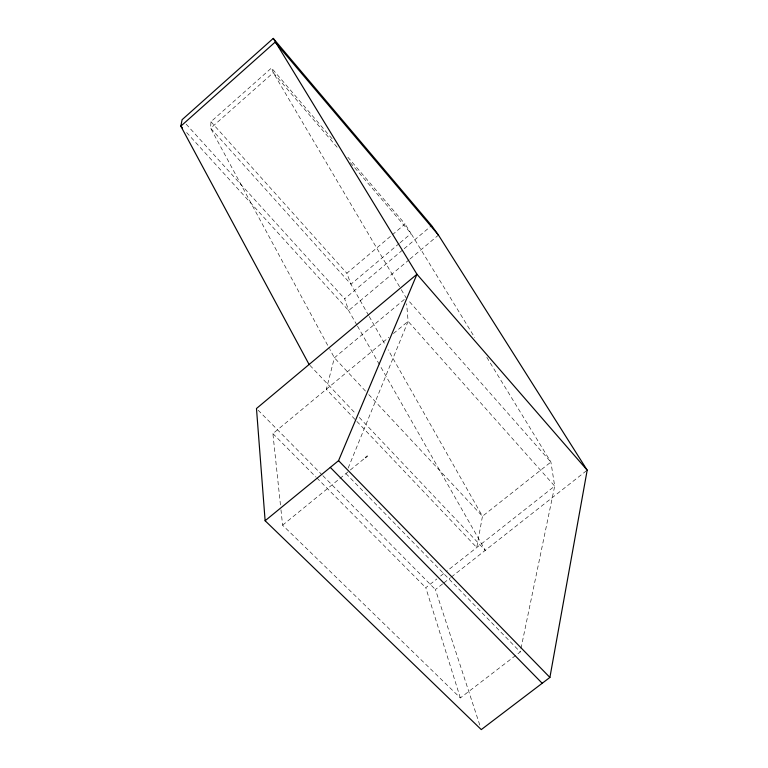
<?xml version="1.0" encoding="UTF-8"?>
<svg xmlns="http://www.w3.org/2000/svg" width="768" height="768" viewBox="0 0 768 768"><rect width="100%" height="100%" fill="white"/><g stroke="black" fill="none" stroke-linecap="round" stroke-linejoin="round"><path stroke-width="0.58" stroke-dasharray="3.84 2.88" d="M332.064 138.739L271.488 67.987L210.95 121.709L210.653 128.227L329.29 348.317M280.963 509.731L282.595 525.187L460.349 697.93L520.253 651.946L520.742 649.613M520.982 648.442L554.698 486.106L550.896 462.048L485.347 354.922M348.182 468.048L408.115 321.322L406.646 303.763M368.64 315.437L350.947 284.218L346.867 273.226L391.43 235.546M392.333 234.778L405.062 224.016L346.819 155.981M399.226 243.494L350.947 284.218L210.653 128.227L273.274 72.72L271.488 67.987M400.138 242.726L411.062 233.51L405.062 224.016M356.918 325.075L348.634 310.531L344.659 298.819L403.248 249.475M404.17 248.707L431.626 225.581M409.133 259.728L348.634 310.531L186.47 132.365M410.045 258.96L438.461 235.094M404.314 299.453L334.397 357.792L326.323 389.251L356.074 420.566M280.454 504.979L272.899 433.622L388.819 337.354M393.418 333.533L408.115 321.322L554.698 486.106L446.17 571.642M282.595 525.187L364.522 458.41M460.349 697.93L425.779 587.712L436.896 578.947M440.602 576.029L445.238 572.371M479.779 725.05L435.418 589.555L442.944 583.642M443.885 582.902L450.461 577.728M451.402 576.989L587.184 470.17M272.899 433.622L315.974 477.043M316.819 477.888L425.779 587.712M258.154 410.218L322.003 474.816M322.848 475.661L435.418 589.555M345.926 473.568L520.253 651.946M309.917 365.366L356.016 414M359.309 417.475L485.251 550.358L379.978 365.558M356.899 421.43L476.746 547.536L482.458 516.259L388.099 349.766M365.482 391.066L334.397 357.792L329.856 349.373M368.755 394.57L482.458 516.259L550.896 462.048L407.731 299.712M186.134 124.118L344.659 298.819M210.95 121.709L346.867 273.226M337.104 147.216L273.274 72.72L400.666 288.614M350.342 162.653L411.062 233.51L474.739 337.574M401.28 289.651L406.147 297.917M357.504 326.112L379.392 364.522M369.226 316.474L385.152 344.563"/><path stroke-width="1.15" d="M273.264 38.4L416.957 274.253L256.474 408.518L265.123 520.733L481.277 729.6L549.898 677.424L587.184 470.17L438.461 235.094L431.626 225.581L273.264 38.4L182.112 119.683L180.816 126.163L309.101 364.493M265.123 520.733L338.554 460.656L416.957 274.253L587.184 470.17M365.453 457.651L367.315 456.134M330.307 467.395L542.198 683.28M338.554 460.656L549.898 677.424M182.429 127.93L180.816 126.163L275.126 42.144L438.461 235.094"/></g></svg>
